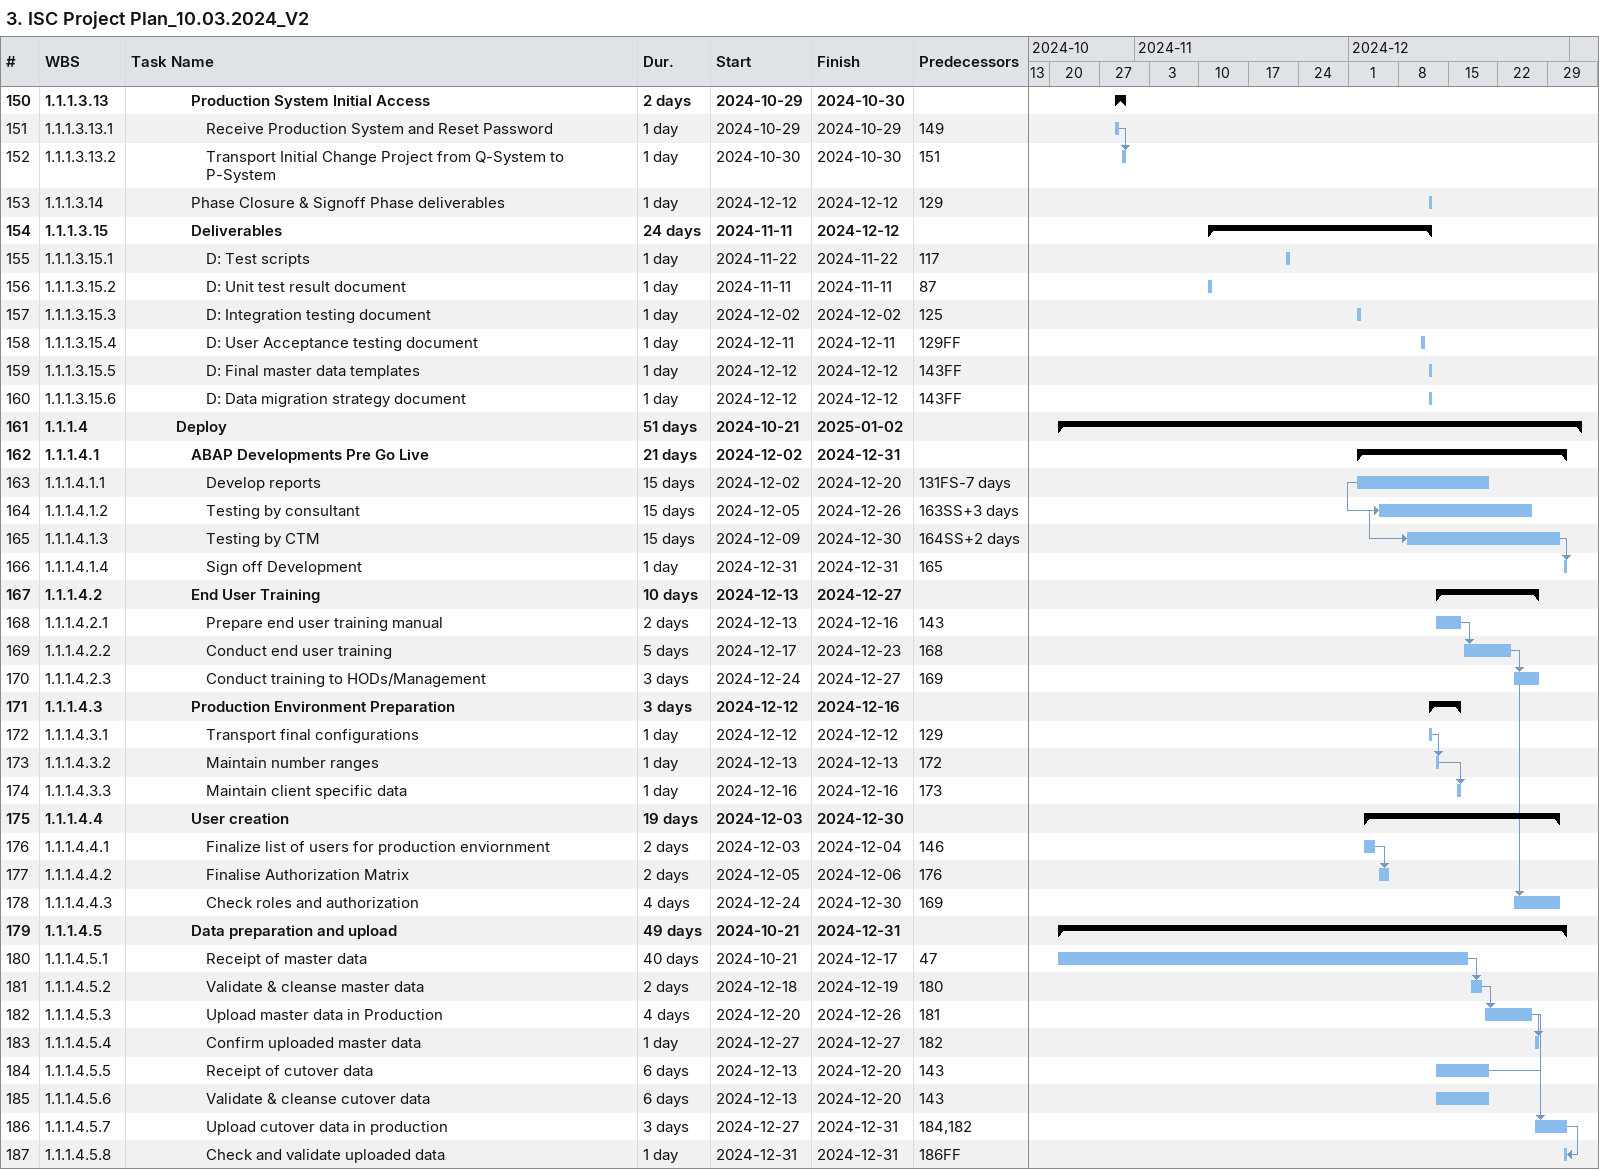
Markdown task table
3. ISC Project Plan_10.03.2024_V2

| ID | WBS | Task | Duration | Start | Finish | Predecessors |
|---|---|---|---|---|---|---|
| 150 | 1.1.1.3.13 | **Production System Initial Access** | 2d | 2024-10-29 | 2024-10-30 |  |
| 151 | 1.1.1.3.13.1 | Receive Production System and Reset Password | 1d | 2024-10-29 | 2024-10-29 | 149 |
| 152 | 1.1.1.3.13.2 | Transport Initial Change Project from Q-System to P-System | 1d | 2024-10-30 | 2024-10-30 | 151 |
| 153 | 1.1.1.3.14 | Phase Closure & Signoff Phase deliverables | 1d | 2024-12-12 | 2024-12-12 | 129 |
| 154 | 1.1.1.3.15 | **Deliverables** | 24d | 2024-11-11 | 2024-12-12 |  |
| 155 | 1.1.1.3.15.1 | D: Test scripts | 1d | 2024-11-22 | 2024-11-22 | 117 |
| 156 | 1.1.1.3.15.2 | D: Unit test result document | 1d | 2024-11-11 | 2024-11-11 | 87 |
| 157 | 1.1.1.3.15.3 | D: Integration testing document | 1d | 2024-12-02 | 2024-12-02 | 125 |
| 158 | 1.1.1.3.15.4 | D: User Acceptance testing document | 1d | 2024-12-11 | 2024-12-11 | 129FF |
| 159 | 1.1.1.3.15.5 | D: Final master data templates | 1d | 2024-12-12 | 2024-12-12 | 143FF |
| 160 | 1.1.1.3.15.6 | D: Data migration strategy document | 1d | 2024-12-12 | 2024-12-12 | 143FF |
| 161 | 1.1.1.4 | **Deploy** | 51d | 2024-10-21 | 2025-01-02 |  |
| 162 | 1.1.1.4.1 | **ABAP Developments Pre Go Live** | 21d | 2024-12-02 | 2024-12-31 |  |
| 163 | 1.1.1.4.1.1 | Develop reports | 15d | 2024-12-02 | 2024-12-20 | 131FS-7d |
| 164 | 1.1.1.4.1.2 | Testing by consultant | 15d | 2024-12-05 | 2024-12-26 | 163SS+3d |
| 165 | 1.1.1.4.1.3 | Testing by CTM | 15d | 2024-12-09 | 2024-12-30 | 164SS+2d |
| 166 | 1.1.1.4.1.4 | Sign off Development | 1d | 2024-12-31 | 2024-12-31 | 165 |
| 167 | 1.1.1.4.2 | **End User Training** | 10d | 2024-12-13 | 2024-12-27 |  |
| 168 | 1.1.1.4.2.1 | Prepare end user training manual | 2d | 2024-12-13 | 2024-12-16 | 143 |
| 169 | 1.1.1.4.2.2 | Conduct end user training | 5d | 2024-12-17 | 2024-12-23 | 168 |
| 170 | 1.1.1.4.2.3 | Conduct training to HODs/Management | 3d | 2024-12-24 | 2024-12-27 | 169 |
| 171 | 1.1.1.4.3 | **Production Environment Preparation** | 3d | 2024-12-12 | 2024-12-16 |  |
| 172 | 1.1.1.4.3.1 | Transport final configurations | 1d | 2024-12-12 | 2024-12-12 | 129 |
| 173 | 1.1.1.4.3.2 | Maintain number ranges | 1d | 2024-12-13 | 2024-12-13 | 172 |
| 174 | 1.1.1.4.3.3 | Maintain client specific data | 1d | 2024-12-16 | 2024-12-16 | 173 |
| 175 | 1.1.1.4.4 | **User creation** | 19d | 2024-12-03 | 2024-12-30 |  |
| 176 | 1.1.1.4.4.1 | Finalize list of users for production enviornment | 2d | 2024-12-03 | 2024-12-04 | 146 |
| 177 | 1.1.1.4.4.2 | Finalise Authorization Matrix | 2d | 2024-12-05 | 2024-12-06 | 176 |
| 178 | 1.1.1.4.4.3 | Check roles and authorization | 4d | 2024-12-24 | 2024-12-30 | 169 |
| 179 | 1.1.1.4.5 | **Data preparation and upload** | 49d | 2024-10-21 | 2024-12-31 |  |
| 180 | 1.1.1.4.5.1 | Receipt of master data | 40d | 2024-10-21 | 2024-12-17 | 47 |
| 181 | 1.1.1.4.5.2 | Validate & cleanse master data | 2d | 2024-12-18 | 2024-12-19 | 180 |
| 182 | 1.1.1.4.5.3 | Upload master data in Production | 4d | 2024-12-20 | 2024-12-26 | 181 |
| 183 | 1.1.1.4.5.4 | Confirm uploaded master data | 1d | 2024-12-27 | 2024-12-27 | 182 |
| 184 | 1.1.1.4.5.5 | Receipt of cutover data | 6d | 2024-12-13 | 2024-12-20 | 143 |
| 185 | 1.1.1.4.5.6 | Validate & cleanse cutover data | 6d | 2024-12-13 | 2024-12-20 | 143 |
| 186 | 1.1.1.4.5.7 | Upload cutover data in production | 3d | 2024-12-27 | 2024-12-31 | 184, 182 |
| 187 | 1.1.1.4.5.8 | Check and validate uploaded data | 1d | 2024-12-31 | 2024-12-31 | 186FF |
